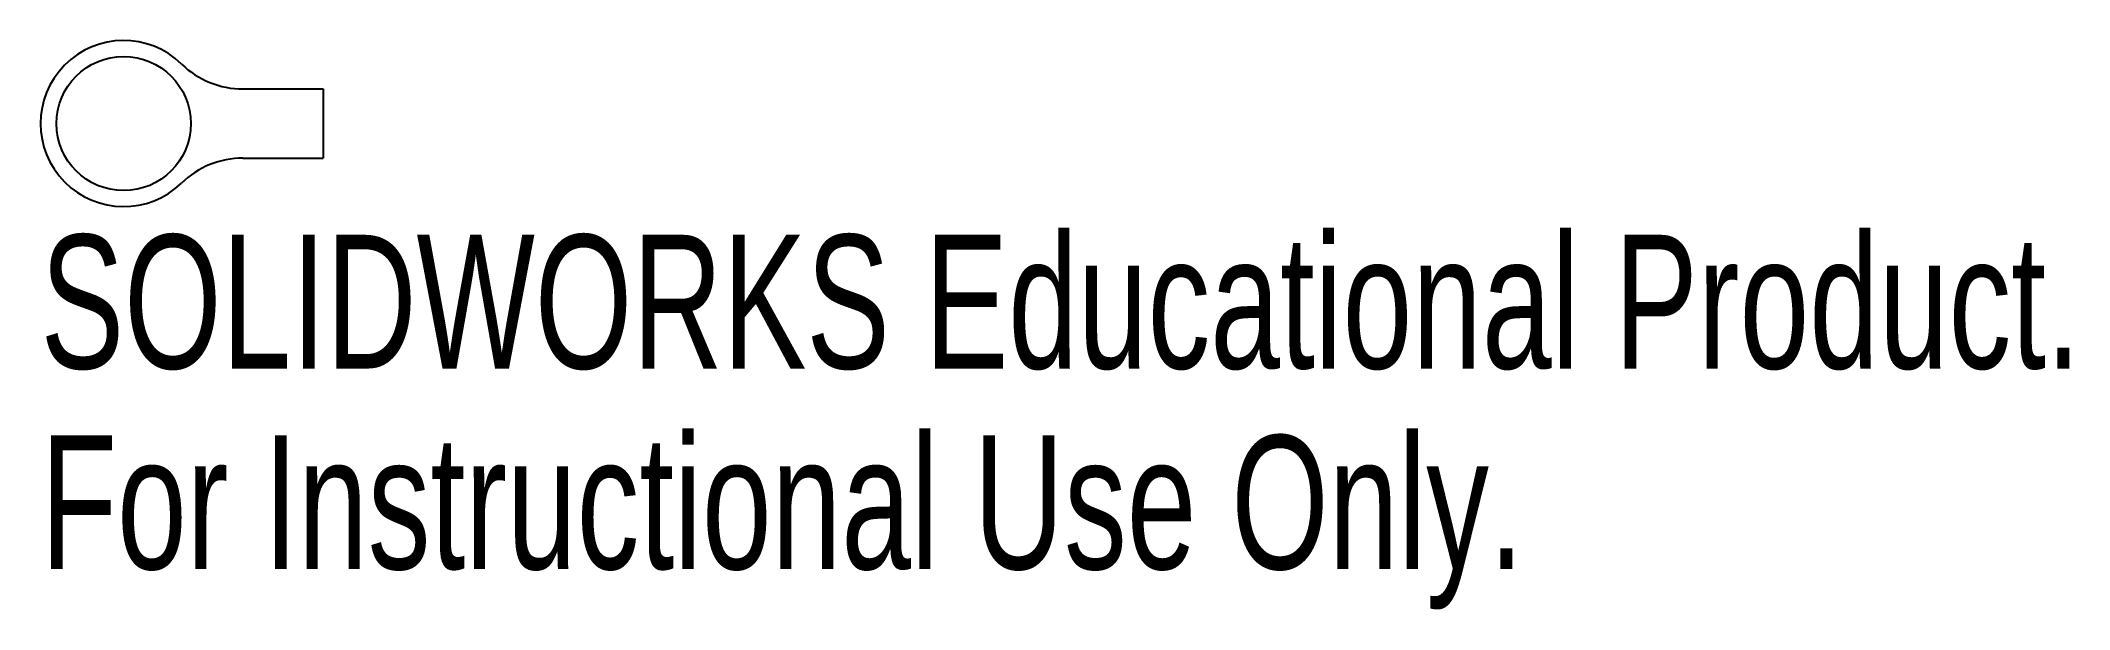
# Model space of a CAD drawing. Header units: millimetres. Extents: x -3 to 70.3, y -17.6 to 3.
import ezdxf

# ---------------------------------------------------------------- set-up
doc = ezdxf.new("R2010")
doc.units = ezdxf.units.MM
doc.linetypes.add('HIDDEN', pattern=[1.905, 1.27, -0.635])
doc.styles.add('SLDTEXTSTYLE0', font='TXT', dxfattribs={"width": 0.7})

msp = doc.modelspace()

# ---------------------------------------------------------------- linework, layer by layer
at = {"color": 7, "linetype": 'Continuous', "lineweight": 25}
for p, q in [((4.307, 1.25), (7.2, 1.25)), ((7.2, 1.25), (7.2, -1.25)), ((4.307, -1.25), (7.2, -1.25))]:
    msp.add_line(p, q, dxfattribs=at)
msp.add_circle((0, 0), 2.425, dxfattribs=at)
for centre, radius, start, end in [((0, 0), 3, 45.77441, 314.22559), ((4.307, 4.425), 3.175, 225.77441, 270), ((4.307, -4.425), 3.175, 90, 134.22559)]:
    msp.add_arc(centre, radius, start, end, dxfattribs=at)
at = {"color": 7, "linetype": 'HIDDEN', "lineweight": 18}
for points in [[(4.307, 1.25), (4.298, 1.25), (4.298, 1.25), (4.307, 1.25)], [(4.307, -1.25), (4.298, -1.25), (4.298, -1.25), (4.307, -1.25)]]:
    msp.add_open_spline(points, degree=3, dxfattribs=at)

# ---------------------------------------------------------------- texts
at = {"color": 7, "linetype": 'Continuous', "char_height": 4.83362, "attachment_point": 1, "style": 'SLDTEXTSTYLE0'}
for s, insert in [('SOLIDWORKS Educational Product.', (-3, -4.02)), ('For Instructional Use Only.', (-3, -11.27))]:
    msp.add_mtext(s, dxfattribs=dict(at, insert=insert))

doc.saveas('drawing.dxf')
